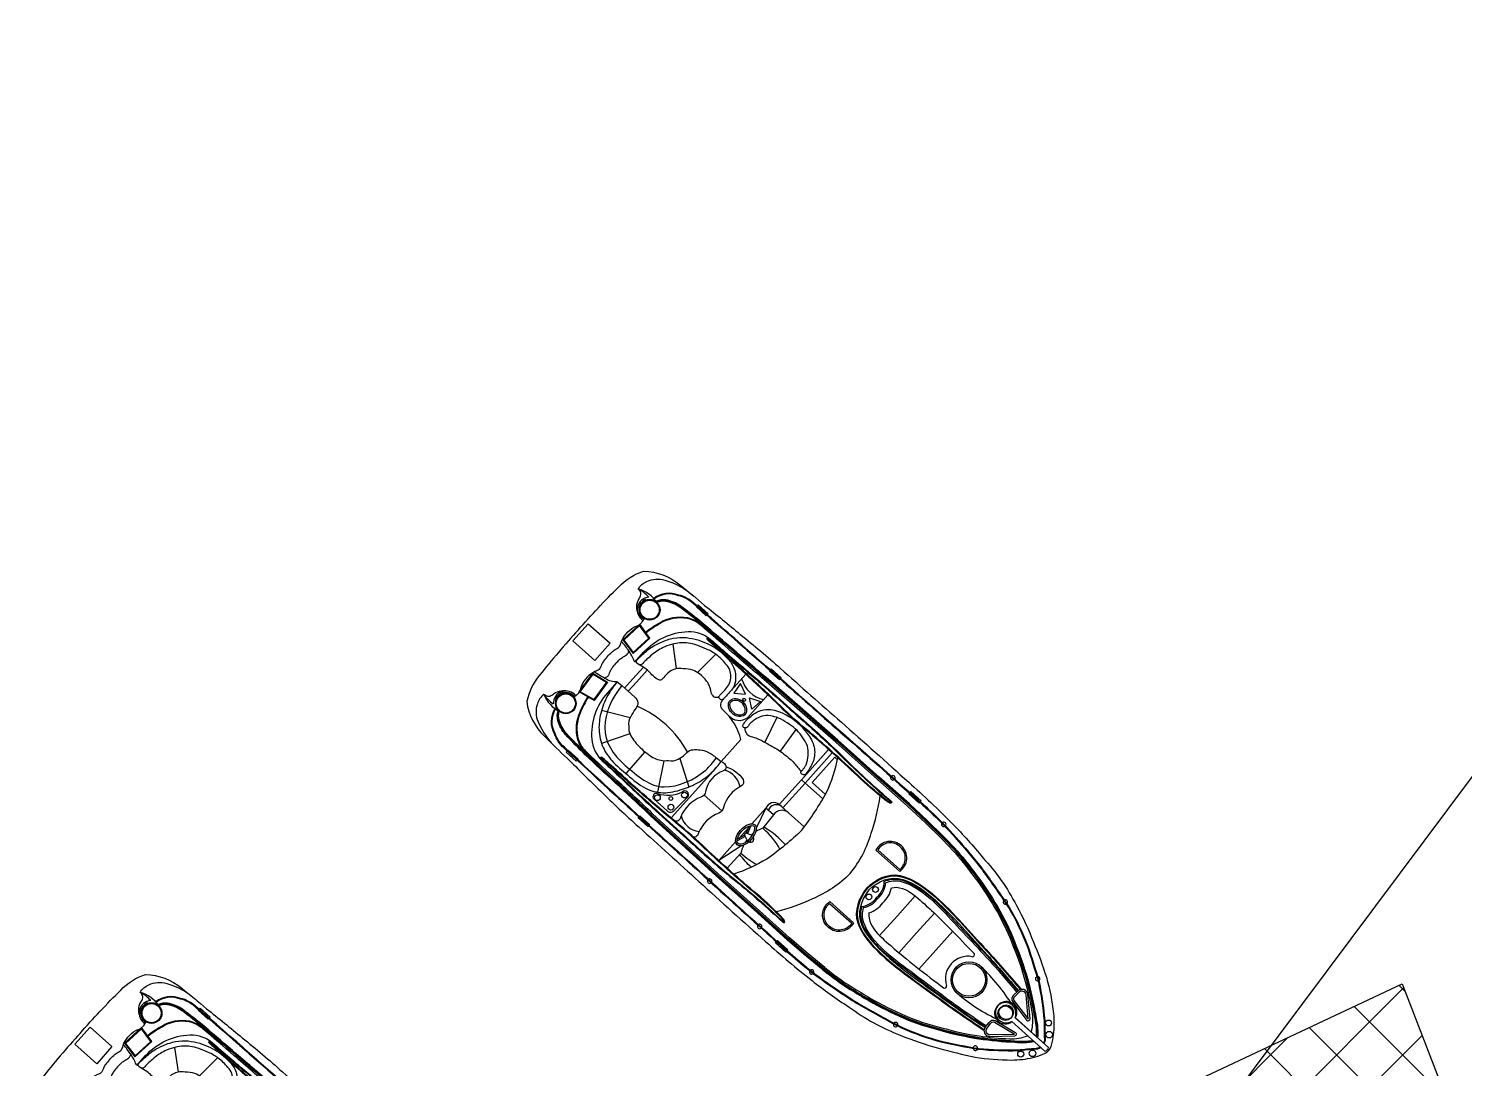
# Model space of a CAD drawing. Header units: metres. Extents: x 341425 to 343917, y 1761979 to 1765495.
# Drawn here: x 343239.7 to 343337.3, y 1762791.9 to 1762862.7 of the extents above; entities that cross this region are included whole.
import ezdxf

# ---------------------------------------------------------------- set-up
doc = ezdxf.new("R2010")
doc.units = ezdxf.units.M
doc.layers.add('PORT', color=5, linetype='Continuous')
doc.layers.add('village', color=3, linetype='Continuous')

msp = doc.modelspace()

# ---------------------------------------------------------------- linework, layer by layer
at = {"color": 32, "true_color": 0xcd6928}
for p, q in [((343281.667, 1762823.787), (343281.649, 1762823.833)), ((343283.497, 1762820.803), (343283.729, 1762819.128)), ((343286.427, 1762820.104), (343285.181, 1762818.863)), ((343280.222, 1762817.808), (343280.776, 1762818.427)), ((343281.499, 1762819.235), (343280.776, 1762818.427)), ((343281.765, 1762819.031), (343281.025, 1762818.204)), ((343280.472, 1762817.587), (343281.025, 1762818.204)), ((343275.546, 1762816.949), (343275.499, 1762816.962)), ((343280.589, 1762815.779), (343278.656, 1762816.289)), ((343290.574, 1762815.811), (343289.763, 1762814.116)), ((343280.585, 1762814.691), (343278.661, 1762814.023)), ((343291.882, 1762814.984), (343290.807, 1762813.505)), ((343281.608, 1762813.468), (343280.304, 1762811.991)), ((343292.252, 1762811.56), (343294.101, 1762813.625)), ((343282.894, 1762812.863), (343282.452, 1762810.72)), ((343283.974, 1762813.022), (343284.596, 1762811.08)), ((343292.499, 1762811.338), (343294.349, 1762813.405)), ((343286.467, 1762812.409), (343283.388, 1762808.969)), ((343285.63, 1762810.527), (343286.839, 1762809.445)), ((343289.834, 1762809.632), (343288.884, 1762808.571)), ((343289.834, 1762809.632), (343289.18, 1762808.274)), ((343290.347, 1762809.173), (343289.834, 1762809.632)), ((343288.429, 1762807.698), (343287.879, 1762807.402)), ((343288.382, 1762807.785), (343287.891, 1762807.521)), ((343288.667, 1762808.328), (343287.995, 1762807.577)), ((343288.503, 1762807.92), (343288.703, 1762808.418)), ((343288.594, 1762807.883), (343288.822, 1762808.448)), ((343287.777, 1762807.334), (343286.638, 1762806.061)), ((343288.189, 1762807.082), (343286.638, 1762806.061)), ((343298.782, 1762802.31), (343299.992, 1762803.662)), ((343298.782, 1762802.31), (343297.572, 1762800.958)), ((343300.09, 1762801.139), (343301.296, 1762802.487)), ((343300.09, 1762801.139), (343298.884, 1762799.792)), ((343301.398, 1762799.969), (343302.554, 1762801.26)), ((343301.398, 1762799.969), (343300.242, 1762798.678)), ((343247.779, 1762796.338), (343247.761, 1762796.384)), ((343249.608, 1762793.353), (343249.841, 1762791.679)), ((343252.538, 1762792.654), (343251.293, 1762791.414))]:
    msp.add_line(p, q, dxfattribs=at)
for points in [[(343277.059, 1762821.753, -0.01736), (343279.829, 1762824.702, -0.12634), (343281.506, 1762825.759, -0.172899), (343283.976, 1762824.832, -0.013884), (343285.665, 1762823.432, -0.008973), (343288.095, 1762821.453, -0.01509), (343290.83, 1762819.137, 0.002245), (343294.971, 1762815.48, -0.003342), (343299.548, 1762811.399, -0.016984), (343302.525, 1762808.571, -0.024546), (343304.592, 1762806.261, -0.067942), (343306.882, 1762803.012, -0.033948), (343308.04, 1762800.52, -0.022001), (343308.919, 1762798.124, -0.042872), (343309.397, 1762795.665, -0.059514), (343309.384, 1762794.216, -0.046364), (343309.243, 1762793.513, -0.104882), (343309.046, 1762793.123, -0.104882)], [(343281.153, 1762824.547, -0.164393), (343281.738, 1762825.057, -0.188684), (343282.961, 1762825.155, -0.10758), (343284.93, 1762824.064)], [(343287.958, 1762820.971, -0.002942), (343286.104, 1762822.582, 0.002013), (343284.917, 1762823.601, 0.130442), (343283.901, 1762824.136, 0.261246), (343282.202, 1762823.907, 0.209197)], [(343287.926, 1762820.933, -0.002941), (343286.072, 1762822.545, 0.002014), (343284.884, 1762823.564, 0.130992), (343283.887, 1762824.089, 0.261832), (343282.232, 1762823.868, 0.261832)], [(343301.871, 1762807.749), (343300.832, 1762808.773), (343299.597, 1762809.924), (343297.537, 1762811.745), (343294.724, 1762814.263), (343290.166, 1762818.249, -0.002601), (343287.669, 1762820.388, 0.004411), (343285.547, 1762822.208, 0.013009), (343284.029, 1762823.392, 0.113396), (343283.021, 1762823.805, 0.146005), (343282.362, 1762823.719, 1.595219)], [(343301.837, 1762807.714), (343300.797, 1762808.737), (343299.564, 1762809.888), (343297.505, 1762811.708), (343294.692, 1762814.226), (343290.134, 1762818.211, -0.002601), (343287.637, 1762820.35, 0.004411), (343285.515, 1762822.17, 0.013003), (343284, 1762823.352, 0.113337), (343283.013, 1762823.756, 0.144821), (343282.392, 1762823.678, 0.138987)], [(343301.802, 1762807.679), (343300.763, 1762808.701), (343299.531, 1762809.851), (343297.472, 1762811.671), (343294.659, 1762814.189), (343290.102, 1762818.174, -0.002601), (343287.604, 1762820.313, 0.00441), (343285.484, 1762822.132, 0.012997), (343283.971, 1762823.312, 0.113276), (343283.005, 1762823.707, 0.142458), (343282.421, 1762823.636, 0.142458)], [(343281.643, 1762821.604, -0.043195), (343282.615, 1762822.255, -0.183415), (343284.495, 1762822.608, -0.094511), (343285.47, 1762822.143)], [(343281.672, 1762821.564, -0.043334), (343282.64, 1762822.212, -0.18333), (343284.484, 1762822.56, -0.123985), (343285.696, 1762821.891, 0.015377), (343286.471, 1762821.293)], [(343301.733, 1762807.608), (343300.695, 1762808.63), (343299.464, 1762809.778), (343297.406, 1762811.597), (343294.593, 1762814.115), (343290.038, 1762818.099, -0.002601), (343287.539, 1762820.238, 0.00441), (343285.42, 1762822.056, 0.002867), (343285.093, 1762822.322, 0.002867)], [(343277.059, 1762821.753, 0.01736), (343274.434, 1762818.675, 0.12634), (343273.569, 1762816.891, 0.172899), (343274.763, 1762814.539, 0.013884), (343276.341, 1762813.014, 0.008973), (343278.576, 1762810.818, 0.01509), (343281.18, 1762808.356, -0.002245), (343285.272, 1762804.644, 0.003342), (343289.833, 1762800.545, 0.016984), (343292.973, 1762797.899, 0.024546), (343295.496, 1762796.099, 0.067942), (343298.978, 1762794.182, 0.033948), (343301.584, 1762793.306, 0.022001), (343304.062, 1762792.697, 0.042872), (343306.559, 1762792.494, 0.059514), (343307.997, 1762792.666, 0.046364), (343308.68, 1762792.885, 0.104882), (343309.046, 1762793.123, 0.104882)], [(343280.918, 1762819.572), (343281.515, 1762820.24, -0.202722), (343284.543, 1762821.655, -0.178768), (343286.075, 1762821.12, 0.010028), (343288.408, 1762819.12, -0.005356), (343292.214, 1762815.77, -0.016605), (343295.227, 1762812.987, 0.018921), (343298.363, 1762810.112, -0.925873), (343298.271, 1762809.972, -0.041202), (343297.66, 1762810.423, -0.024461), (343295.839, 1762812.047, 0.012888), (343292.319, 1762815.161, -0.019359), (343290.305, 1762817.034, 0.002375), (343287.977, 1762819.204, -0.006386), (343286.457, 1762820.542, -0.013656), (343285.859, 1762821.091, -0.862706), (343285.948, 1762821.217, 0.648089)], [(343285.923, 1762821.174, -0.016488), (343286.043, 1762821.082, 0.010023), (343288.376, 1762819.082, -0.005356), (343292.181, 1762815.733, -0.016607), (343295.192, 1762812.952, 0.018921), (343298.331, 1762810.074, 0.01143), (343298.332, 1762810.073, -0.913283), (343298.296, 1762810.015, -0.041174), (343297.691, 1762810.461, -0.024478), (343295.873, 1762812.083, 0.012889), (343292.351, 1762815.198, -0.019362), (343290.34, 1762817.07, 0.002377), (343288.01, 1762819.241, -0.006391), (343286.489, 1762820.579, -0.013664), (343285.893, 1762821.127, 0.000701), (343285.893, 1762821.127, -0.819976), (343285.923, 1762821.174, -0.819976)], [(343287.925, 1762820.934, 0.006424), (343290.474, 1762818.713, 0.002217), (343294.607, 1762815.064, -0.003368), (343299.236, 1762810.969, -0.024633), (343302.087, 1762808.325, -0.015038), (343303.777, 1762806.385, -0.025461), (343304.667, 1762805.263, -0.013839), (343306.374, 1762802.814, -0.040238), (343307.582, 1762800.299, -0.016715), (343308.37, 1762797.808, -0.029693), (343308.759, 1762795.179, 0.015234), (343308.782, 1762793.922, -0.134036), (343308.747, 1762793.72, -0.024879), (343308.716, 1762793.651, -0.024879)], [(343287.958, 1762820.971, 0.006425), (343290.506, 1762818.75, 0.002217), (343294.639, 1762815.101, -0.003368), (343299.268, 1762811.006, -0.024633), (343302.122, 1762808.359, -0.015037), (343303.815, 1762806.417, -0.025439), (343304.707, 1762805.292, -0.013843), (343306.416, 1762802.84, -0.040266), (343307.628, 1762800.316, -0.016729), (343308.418, 1762797.82, -0.029739), (343308.808, 1762795.18, 0.01525), (343308.831, 1762793.926, -0.132389), (343308.793, 1762793.7, -0.028442), (343308.754, 1762793.617, -0.028442)], [(343286.792, 1762812.806), (343288.13, 1762814.301, 0.158322), (343286.973, 1762816.247, -0.417676), (343286.887, 1762816.991), (343288.464, 1762818.753)], [(343274.735, 1762817.376, 0.164393), (343274.293, 1762816.738, 0.188684), (343274.33, 1762815.512, 0.10758), (343275.631, 1762813.676)], [(343279.71, 1762818.223), (343279.056, 1762817.491, 0.202722), (343277.983, 1762814.326, 0.178768), (343278.684, 1762812.862, -0.010028), (343280.93, 1762810.764, 0.005356), (343284.68, 1762807.352, 0.016605), (343287.778, 1762804.665, -0.018921), (343290.982, 1762801.866, 0.925873), (343291.11, 1762801.972, 0.041202), (343290.595, 1762802.53, 0.024461), (343288.78, 1762804.16, -0.012888), (343285.297, 1762807.315, 0.019359), (343283.212, 1762809.109, -0.002375), (343280.798, 1762811.184, 0.006386), (343279.3, 1762812.547, 0.013656), (343278.689, 1762813.081, 0.862706), (343278.573, 1762812.978, -0.648089)], [(343279.71, 1762818.223), (343280.024, 1762817.983), (343280.916, 1762817.193, -0.448043), (343280.967, 1762816.399, 0.025561), (343280.638, 1762815.879, 0.15676), (343280.504, 1762815.187, 0.144288), (343280.597, 1762814.667, 0.079427), (343281.18, 1762813.855, 0.054179), (343282.051, 1762813.148, 0.127294), (343282.911, 1762812.862, -0.025195), (343283.527, 1762812.856, 0.112656), (343283.978, 1762813.025, 0.061652), (343284.442, 1762813.407, -0.222278), (343284.892, 1762813.611, -0.049109), (343285.366, 1762813.598, -0.09997), (343285.858, 1762813.473, -0.045992), (343286.483, 1762813.053), (343286.792, 1762812.806)], [(343279.041, 1762811.007, 0.002942), (343277.234, 1762812.672, -0.002013), (343276.091, 1762813.74, -0.130442), (343275.446, 1762814.69, -0.261246), (343275.486, 1762816.404, -0.209197)], [(343279.074, 1762811.043, 0.002941), (343277.268, 1762812.708, -0.002014), (343276.124, 1762813.776, -0.130992), (343275.492, 1762814.71, -0.261832), (343275.529, 1762816.379, -0.261832)], [(343277.714, 1762817.214, 0.043195), (343277.174, 1762816.176, 0.183415), (343277.031, 1762814.268, 0.094511), (343277.601, 1762813.351)], [(343277.757, 1762817.189, 0.043334), (343277.22, 1762816.156, 0.18333), (343277.078, 1762814.284, 0.123985), (343277.876, 1762813.154, -0.015377), (343278.556, 1762812.45)], [(343289.976, 1762817.343), (343288.574, 1762815.776, -0.406088), (343287.299, 1762815.922)], [(343293.717, 1762798.639), (343292.585, 1762799.559), (343291.304, 1762800.659), (343289.268, 1762802.505), (343286.455, 1762805.023), (343281.99, 1762809.113, 0.002601), (343279.588, 1762811.359, -0.004411), (343277.545, 1762813.267, -0.013009), (343276.2, 1762814.645, -0.113396), (343275.679, 1762815.601, -0.146005), (343275.691, 1762816.266, -1.595219)], [(343293.749, 1762798.677), (343292.617, 1762799.597), (343291.337, 1762800.696), (343289.301, 1762802.542), (343286.488, 1762805.06), (343282.023, 1762809.149, 0.002601), (343279.621, 1762811.396, -0.004411), (343277.579, 1762813.303, -0.013003), (343276.237, 1762814.678, -0.113337), (343275.726, 1762815.615, -0.144821), (343275.735, 1762816.24, -0.138987)], [(343293.78, 1762798.716), (343292.648, 1762799.635), (343291.37, 1762800.733), (343289.334, 1762802.579), (343286.521, 1762805.097), (343282.057, 1762809.185, 0.002601), (343279.655, 1762811.432, -0.00441), (343277.613, 1762813.339, -0.012997), (343276.273, 1762814.711, -0.113276), (343275.774, 1762815.628, -0.142458), (343275.78, 1762816.216, -0.142458)], [(343293.842, 1762798.792), (343292.712, 1762799.711), (343291.435, 1762800.807), (343289.4, 1762802.652), (343286.587, 1762805.17), (343282.124, 1762809.258, 0.002601), (343279.722, 1762811.504, -0.00441), (343277.682, 1762813.41, -0.002867), (343277.381, 1762813.706, -0.002867)], [(343278.613, 1762813.007, 0.016488), (343278.718, 1762812.898, -0.010023), (343280.964, 1762810.8, 0.005356), (343284.713, 1762807.389, 0.016607), (343287.809, 1762804.703, -0.018921), (343291.016, 1762801.902, -0.01143), (343291.017, 1762801.9, 0.913283), (343291.07, 1762801.943, 0.041174), (343290.561, 1762802.494, 0.024478), (343288.748, 1762804.122, -0.012889), (343285.263, 1762807.279, 0.019362), (343283.18, 1762809.071, -0.002377), (343280.765, 1762811.147, 0.006391), (343279.267, 1762812.51, 0.013664), (343278.657, 1762813.043, -0.000701), (343278.657, 1762813.043, 0.819976), (343278.613, 1762813.007, 0.819976)], [(343286.792, 1762812.806, -0.291269), (343287.134, 1762812.435, -0.299867), (343286.951, 1762812.169, 0.273478), (343285.734, 1762810.761, -0.28657), (343285.417, 1762810.383, 0.198759), (343284.038, 1762809.041, -0.45148), (343283.658, 1762808.748, -1.463971)], [(343292.28, 1762808.13, 0.033687), (343293.965, 1762810.708, 0.051879), (343294.739, 1762813.055, 1.92312)], [(343287.132, 1762812.445, -0.164009), (343288.286, 1762811.593, -0.407559), (343288.122, 1762811.12, 0.20466), (343286.943, 1762809.679, -0.28657), (343286.626, 1762809.301, 0.198759), (343285.248, 1762807.959, -0.45148), (343284.868, 1762807.666, -1.463971)], [(343279.041, 1762811.007, -0.006425), (343281.529, 1762808.72, -0.002217), (343285.612, 1762805.015, 0.003368), (343290.193, 1762800.867, 0.024633), (343293.139, 1762798.322, 0.015037), (343295.256, 1762796.855, 0.025439), (343296.473, 1762796.093, 0.013843), (343299.098, 1762794.664, 0.040266), (343301.741, 1762793.738, 0.016729), (343304.309, 1762793.229, 0.029739), (343306.975, 1762793.132, -0.01525), (343308.225, 1762793.249, 0.132389), (343308.445, 1762793.311, 0.028442), (343308.523, 1762793.359, 0.028442)], [(343279.073, 1762811.044, -0.006424), (343281.562, 1762808.756, -0.002217), (343285.646, 1762805.052, 0.003368), (343290.226, 1762800.903, 0.024633), (343293.169, 1762798.362, 0.015038), (343295.283, 1762796.896, 0.025461), (343296.497, 1762796.136, 0.013839), (343299.12, 1762794.709, 0.040238), (343301.753, 1762793.786, 0.016715), (343304.315, 1762793.278, 0.029693), (343306.972, 1762793.182, -0.015234), (343308.223, 1762793.298, 0.134036), (343308.42, 1762793.354, 0.024879), (343308.485, 1762793.393, 0.024879)], [(343290.913, 1762809.728), (343290.746, 1762809.877, 0.516839), (343289.834, 1762809.632, 0.282905)], [(343291.374, 1762809.315), (343290.913, 1762809.728, 0.545737), (343290.007, 1762809.478, 0.282905)], [(343295.572, 1762805.183, 0.096403), (343297.005, 1762807.933, 0.040538), (343297.612, 1762810.462, 1.92312)], [(343292.438, 1762808.362), (343291.374, 1762809.315, 0.462925), (343290.347, 1762809.173), (343289.631, 1762808.268)], [(343292.28, 1762808.13, -0.033687), (343289.904, 1762806.17, -0.051879), (343287.657, 1762805.142, -1.92312)], [(343301.734, 1762807.607, -0.031581), (343303.248, 1762805.944, -0.00492), (343304.166, 1762804.747, -0.028426), (343305.582, 1762802.551, -0.042959), (343306.682, 1762800.167, -0.035411), (343307.524, 1762797.68, -0.028829), (343307.945, 1762795.663, -0.092336), (343307.88, 1762794.399, -0.080328)], [(343301.803, 1762807.678, -0.031588), (343303.325, 1762806.005, -0.004924), (343304.245, 1762804.806, -0.028433), (343305.668, 1762802.599, -0.042917), (343306.774, 1762800.203, -0.035379), (343307.619, 1762797.705, -0.02413), (343308.12, 1762795.301, -0.075408), (343308.225, 1762794.09, -0.075408)], [(343301.837, 1762807.714, -0.031592), (343303.364, 1762806.036, -0.004926), (343304.285, 1762804.836, -0.028436), (343305.711, 1762802.624, -0.042895), (343306.82, 1762800.221, -0.035363), (343307.667, 1762797.717, -0.024111), (343308.169, 1762795.311, -0.077658), (343308.272, 1762794.048, -0.077658)], [(343301.871, 1762807.749, -0.031596), (343303.402, 1762806.067, -0.004928), (343304.324, 1762804.865, -0.02844), (343305.754, 1762802.648, -0.042875), (343306.866, 1762800.239, -0.035347), (343307.715, 1762797.73, -0.024093), (343308.217, 1762795.321, -0.079837), (343308.318, 1762794.007)], [(343297.32, 1762806.781), (343298.939, 1762805.332, 0.483063), (343299.059, 1762807.06, 0.50024), (343297.32, 1762806.781, 0.418424)], [(343295.572, 1762805.183, -0.096403), (343292.997, 1762803.455, -0.040538), (343290.551, 1762802.573, -1.92312)], [(343294.177, 1762803.27), (343295.796, 1762801.82, -0.483063), (343294.092, 1762801.511, -0.50024), (343294.177, 1762803.27, -0.418424)], [(343243.171, 1762794.304, -0.01736), (343245.94, 1762797.252, -0.12634), (343247.618, 1762798.31, -0.172899), (343250.088, 1762797.383, -0.013884), (343251.777, 1762795.982, -0.008973), (343254.207, 1762794.004, -0.01509), (343256.942, 1762791.687, 0.002245), (343261.083, 1762788.031, -0.003342), (343265.66, 1762783.95, -0.016984), (343268.637, 1762781.121, -0.024546), (343270.704, 1762778.812, -0.067942), (343272.994, 1762775.563, -0.033948), (343274.152, 1762773.07, -0.022001), (343275.031, 1762770.674, -0.042872), (343275.509, 1762768.215, -0.059514), (343275.496, 1762766.767, -0.046364), (343275.355, 1762766.064, -0.104882), (343275.158, 1762765.674, -0.104882)], [(343293.717, 1762798.639, 0.031596), (343295.559, 1762797.303, 0.004928), (343296.855, 1762796.519, 0.02844), (343299.216, 1762795.344, 0.042875), (343301.733, 1762794.504, 0.035347), (343304.321, 1762793.938, 0.024093), (343306.771, 1762793.705, 0.079837), (343308.088, 1762793.749)], [(343293.749, 1762798.677, 0.031592), (343295.585, 1762797.345, 0.004926), (343296.88, 1762796.562, 0.028436), (343299.235, 1762795.389, 0.042895), (343301.746, 1762794.552, 0.035363), (343304.328, 1762793.987, 0.024111), (343306.775, 1762793.754, 0.077658), (343308.041, 1762793.79, 0.077658)], [(343293.78, 1762798.715, 0.031588), (343295.611, 1762797.387, 0.004924), (343296.904, 1762796.605, 0.028433), (343299.255, 1762795.435, 0.042917), (343301.759, 1762794.599, 0.035379), (343304.335, 1762794.036, 0.02413), (343306.779, 1762793.803, 0.075408), (343307.995, 1762793.832, 0.075408)], [(343293.843, 1762798.791, 0.031581), (343295.664, 1762797.471, 0.00492), (343296.954, 1762796.69, 0.028426), (343299.294, 1762795.525, 0.042959), (343301.784, 1762794.695, 0.035411), (343304.349, 1762794.133, 0.028829), (343306.401, 1762793.937, 0.092336), (343307.649, 1762794.142, 0.080328)], [(343247.265, 1762797.097, -0.164393), (343247.85, 1762797.607, -0.188684), (343249.073, 1762797.705, -0.10758), (343251.042, 1762796.615)], [(343306.966, 1762797.183), (343306.68, 1762796.907, 0.382221), (343306.606, 1762796.479), (343307.532, 1762795.253, 0.786544), (343307.804, 1762795.299), (343307.662, 1762796.954, 0.616464), (343306.966, 1762797.183, 3.844907)], [(343254.07, 1762793.521, -0.002942), (343252.216, 1762795.133, 0.002013), (343251.028, 1762796.151, 0.130442), (343250.013, 1762796.687, 0.261246), (343248.314, 1762796.458, 0.209197)], [(343254.038, 1762793.484, -0.002941), (343252.184, 1762795.095, 0.002014), (343250.996, 1762796.114, 0.130992), (343249.999, 1762796.639, 0.261832), (343248.344, 1762796.419, 0.261832)], [(343267.983, 1762780.3), (343266.943, 1762781.323), (343265.709, 1762782.475), (343263.649, 1762784.295), (343260.836, 1762786.813), (343256.278, 1762790.799, -0.002601), (343253.781, 1762792.938, 0.004411), (343251.659, 1762794.758, 0.013009), (343250.141, 1762795.943, 0.113396), (343249.133, 1762796.355, 0.146005), (343248.474, 1762796.27, 1.595219)], [(343267.949, 1762780.264), (343266.909, 1762781.288), (343265.676, 1762782.438), (343263.616, 1762784.258), (343260.803, 1762786.776), (343256.246, 1762790.762, -0.002601), (343253.748, 1762792.901, 0.004411), (343251.627, 1762794.72, 0.013003), (343250.112, 1762795.903, 0.113337), (343249.125, 1762796.306, 0.144821), (343248.504, 1762796.228, 0.138987)], [(343267.914, 1762780.229), (343266.875, 1762781.252), (343265.643, 1762782.402), (343263.584, 1762784.221), (343260.771, 1762786.739), (343256.214, 1762790.724, -0.002601), (343253.716, 1762792.864, 0.00441), (343251.595, 1762794.682, 0.012997), (343250.083, 1762795.862, 0.113276), (343249.117, 1762796.258, 0.142458), (343248.533, 1762796.187, 0.142458)], [(343247.755, 1762794.154, -0.043195), (343248.727, 1762794.805, -0.183415), (343250.607, 1762795.158, -0.094511), (343251.582, 1762794.693)], [(343247.784, 1762794.114, -0.043334), (343248.752, 1762794.763, -0.18333), (343250.596, 1762795.11, -0.123985), (343251.808, 1762794.442, 0.015377), (343252.583, 1762793.844)], [(343304.781, 1762794.742), (343305.025, 1762795.057, -0.382221), (343305.441, 1762795.178), (343306.762, 1762794.393, -0.786544), (343306.747, 1762794.117), (343305.086, 1762794.076, -0.616464), (343304.781, 1762794.742, -3.844907)], [(343243.171, 1762794.304, 0.01736), (343240.546, 1762791.226, 0.12634), (343239.681, 1762789.442, 0.172899), (343240.875, 1762787.09, 0.013884), (343242.453, 1762785.565, 0.008973), (343244.688, 1762783.368, 0.01509), (343247.292, 1762780.906, -0.002245), (343251.384, 1762777.194, 0.003342), (343255.945, 1762773.095, 0.016984), (343259.085, 1762770.449, 0.024546), (343261.608, 1762768.65, 0.067942), (343265.09, 1762766.733, 0.033948), (343267.695, 1762765.857, 0.022001), (343270.174, 1762765.248, 0.042872), (343272.671, 1762765.044, 0.059514), (343274.109, 1762765.217, 0.046364), (343274.792, 1762765.435, 0.104882), (343275.158, 1762765.674, 0.104882)], [(343247.03, 1762792.123), (343247.627, 1762792.79, -0.202722), (343250.654, 1762794.206, -0.178768), (343252.187, 1762793.67, 0.010028), (343254.52, 1762791.67, -0.005356), (343258.325, 1762788.32, -0.016605), (343261.339, 1762785.538, 0.018921), (343264.474, 1762782.662, -0.925873), (343264.383, 1762782.523, -0.041202), (343263.771, 1762782.974, -0.024461), (343261.951, 1762784.597, 0.012888), (343258.431, 1762787.711, -0.019359), (343256.417, 1762789.585, 0.002375), (343254.089, 1762791.755, -0.006386), (343252.569, 1762793.093, -0.013656), (343251.97, 1762793.642, -0.862706), (343252.06, 1762793.768, 0.648089)], [(343267.845, 1762780.159), (343266.807, 1762781.181), (343265.576, 1762782.329), (343263.518, 1762784.148), (343260.705, 1762786.665), (343256.149, 1762790.65, -0.002601), (343253.651, 1762792.789, 0.00441), (343251.532, 1762794.606, 0.002867), (343251.205, 1762794.873, 0.002867)], [(343252.035, 1762793.725, -0.016488), (343252.155, 1762793.633, 0.010023), (343254.488, 1762791.633, -0.005356), (343258.293, 1762788.283, -0.016607), (343261.304, 1762785.503, 0.018921), (343264.442, 1762782.625, 0.01143), (343264.444, 1762782.623, -0.913283), (343264.408, 1762782.566, -0.041174), (343263.803, 1762783.012, -0.024478), (343261.985, 1762784.633, 0.012889), (343258.463, 1762787.749, -0.019362), (343256.451, 1762789.62, 0.002377), (343254.121, 1762791.791, -0.006391), (343252.601, 1762793.13, -0.013664), (343252.005, 1762793.677, 0.000701), (343252.005, 1762793.677, -0.819976), (343252.035, 1762793.725, -0.819976)], [(343254.037, 1762793.484, 0.006424), (343256.586, 1762791.264, 0.002217), (343260.719, 1762787.614, -0.003368), (343265.347, 1762783.52, -0.024633), (343268.198, 1762780.875, -0.015038), (343269.889, 1762778.936, -0.025461), (343270.778, 1762777.813, -0.013839), (343272.486, 1762775.365, -0.040238), (343273.694, 1762772.849, -0.016715), (343274.482, 1762770.359, -0.029693), (343274.871, 1762767.729, 0.015234), (343274.893, 1762766.473, -0.134036), (343274.859, 1762766.27, -0.024879), (343274.828, 1762766.201, -0.024879)], [(343254.07, 1762793.521, 0.006425), (343256.618, 1762791.301, 0.002217), (343260.751, 1762787.651, -0.003368), (343265.38, 1762783.557, -0.024633), (343268.234, 1762780.909, -0.015037), (343269.926, 1762778.968, -0.025439), (343270.818, 1762777.842, -0.013843), (343272.528, 1762775.391, -0.040266), (343273.74, 1762772.866, -0.016729), (343274.53, 1762770.371, -0.029739), (343274.92, 1762767.731, 0.01525), (343274.943, 1762766.477, -0.132389), (343274.904, 1762766.251, -0.028442), (343274.866, 1762766.167, -0.028442)]]:
    msp.add_lwpolyline(points, format="xyb", dxfattribs=at)
for points in [[(343285.125, 1762823.359), (343285.102, 1762823.334), (343285.781, 1762822.726), (343285.816, 1762822.766)], [(343285.849, 1762822.803), (343285.908, 1762822.869), (343285.23, 1762823.476), (343285.158, 1762823.395)], [(343290.118, 1762819.016), (343290.085, 1762818.979), (343290.755, 1762818.379), (343290.797, 1762818.425)], [(343290.83, 1762818.462), (343290.872, 1762818.51), (343290.202, 1762819.11), (343290.151, 1762819.053)], [(343276.987, 1762812.902), (343276.928, 1762812.835), (343276.249, 1762813.442), (343276.321, 1762813.523)], [(343276.354, 1762813.56), (343276.377, 1762813.585), (343277.055, 1762812.978), (343277.02, 1762812.938)], [(343294.711, 1762812.929), (343294.519, 1762813.101), (343292.981, 1762811.382), (343293.887, 1762810.57)], [(343290.746, 1762809.877), (343292.252, 1762811.56), (343293.706, 1762810.258)], [(343290.993, 1762809.656), (343292.499, 1762811.338)], [(343299.602, 1762810.657), (343299.559, 1762810.609), (343300.26, 1762809.981), (343300.308, 1762810.035)], [(343300.341, 1762810.072), (343300.398, 1762810.135), (343299.697, 1762810.763), (343299.635, 1762810.694)], [(343281.851, 1762808.43), (343281.808, 1762808.383), (343281.138, 1762808.983), (343281.188, 1762809.04)], [(343281.221, 1762809.077), (343281.255, 1762809.114), (343281.925, 1762808.514), (343281.884, 1762808.467)], [(343288.13, 1762806.567), (343287.198, 1762805.552)], [(343291.24, 1762799.904), (343291.183, 1762799.84), (343290.482, 1762800.468), (343290.543, 1762800.537)], [(343290.576, 1762800.574), (343290.619, 1762800.622), (343291.321, 1762799.994), (343291.273, 1762799.94)], [(343251.236, 1762795.909), (343251.214, 1762795.884), (343251.892, 1762795.277), (343251.928, 1762795.316)], [(343251.961, 1762795.353), (343252.02, 1762795.419), (343251.342, 1762796.027), (343251.269, 1762795.946)], [(343308.822, 1762793.092), (343306.555, 1762795.121)], [(343306.573, 1762795.105), (343308.822, 1762793.092)], [(343309.053, 1762793.35), (343306.786, 1762795.379)], [(343306.803, 1762795.363), (343309.053, 1762793.35)]]:
    msp.add_lwpolyline(points, dxfattribs=at)
for points in [[(343277.745, 1762822.183), (343279.232, 1762820.852), (343278.195, 1762819.693), (343276.708, 1762821.024)], [(343280.092, 1762821.083), (343280.798, 1762820.165), (343281.938, 1762821.195), (343281.252, 1762822.147)], [(343280.159, 1762821.077), (343280.805, 1762820.237), (343281.872, 1762821.202), (343281.245, 1762822.073)], [(343278.06, 1762818.813), (343279.051, 1762818.213), (343278.153, 1762816.966), (343277.131, 1762817.542)], [(343278.074, 1762818.747), (343278.98, 1762818.198), (343278.139, 1762817.031), (343277.203, 1762817.558)], [(343288.445, 1762817.398), (343288.108, 1762818.106), (343287.663, 1762817.46)], [(343288.73, 1762817.143), (343289.471, 1762816.886), (343288.878, 1762816.373)], [(343243.857, 1762794.733), (343245.344, 1762793.402), (343244.307, 1762792.244), (343242.82, 1762793.575)], [(343246.204, 1762793.633), (343246.91, 1762792.715), (343248.05, 1762793.745), (343247.364, 1762794.698)], [(343246.271, 1762793.628), (343246.917, 1762792.788), (343247.984, 1762793.752), (343247.357, 1762794.624)]]:
    msp.add_lwpolyline(points, close=True, dxfattribs=at)
for points in [[(343284.523, 1762810.396, 0.917705), (343284.138, 1762810.733, -0.209704), (343282.462, 1762810.611, 0.850912), (343282.223, 1762810.244), (343283.106, 1762809.454, 0.435659), (343283.586, 1762809.468)], [(343297.445, 1762806.801), (343298.945, 1762805.459, 0.460147), (343298.991, 1762806.988, 0.47706)], [(343294.171, 1762803.143), (343295.671, 1762801.8, -0.460147), (343294.156, 1762801.586, -0.47706)], [(343307.053, 1762797.095), (343306.761, 1762796.813, 0.383069), (343306.708, 1762796.549), (343307.644, 1762795.31, 0.853636), (343307.68, 1762795.303), (343307.539, 1762796.939, 0.613527)], [(343304.878, 1762794.666), (343305.126, 1762794.987, -0.383069), (343305.383, 1762795.068), (343306.718, 1762794.275, -0.853636), (343306.729, 1762794.24), (343305.087, 1762794.2, -0.613527)]]:
    msp.add_lwpolyline(points, format="xyb", close=True, dxfattribs=at)
for centre, radius in [((343281.929, 1762823.136), 0.702), ((343281.929, 1762823.136), 0.652), ((343276.222, 1762816.761), 0.702), ((343276.222, 1762816.761), 0.652), ((343288.352, 1762817.007), 0.105), ((343282.451, 1762810.346), 0.196), ((343284.298, 1762810.524), 0.196), ((343283.373, 1762809.699), 0.196), ((343283.37, 1762810.29), 0.127), ((343296.842, 1762803.593), 0.197), ((343297.293, 1762804.096), 0.197), ((343303.652, 1762797.951), 1.22), ((343303.652, 1762797.951), 1.22), ((343303.652, 1762797.951), 1.121), ((343303.652, 1762797.951), 1.121), ((343248.041, 1762795.687), 0.702), ((343248.041, 1762795.687), 0.652), ((343306.121, 1762795.677), 0.496), ((343306.185, 1762795.748), 0.496), ((343309.063, 1762795.012), 0.202), ((343309.099, 1762794.217), 0.225), ((343307.171, 1762792.898), 0.202), ((343307.965, 1762792.95), 0.225)]:
    msp.add_circle(centre, radius, dxfattribs=at)
for centre, radius, start, end in [((343280.548, 1762822.365), 2.264, 34.16538, 74.50099), ((343280.144, 1762822.52), 2.264, 40.29508, 63.52762), ((343281.929, 1762823.136), 0.85, 93.94229, 238.84389), ((343281.929, 1762823.136), 0.751, 111.89401, 238.84389), ((343290.12, 1762818.981), 2.01, 195.63827, 257.52574), ((343276.836, 1762818.218), 2.264, 201.83842, 242.17404), ((343276.637, 1762818.603), 2.264, 212.81179, 236.04433), ((343276.222, 1762816.761), 0.85, 37.49552, 182.39712), ((343276.222, 1762816.761), 0.751, 37.49552, 164.4454), ((343278.218, 1762809.973), 7.186, 29.06922, 66.54181), ((343286.66, 1762810.81), 1.444, 11.36973, 75.57389), ((343298.472, 1762811.701), 0.153, 151.9591, 304.53963), ((343298.472, 1762811.701), 0.153, 323.19981, 133.29892), ((343285.462, 1762809.472), 1.444, 194.79416, 262.94165), ((343301.938, 1762808.528), 0.153, 148.55475, 300.83038), ((343301.938, 1762808.528), 0.153, 319.48927, 129.89585), ((343288.477, 1762807.821), 0.107, 48.16971, 228.16971), ((343289.171, 1762807.969), 0.799, 196.57432, 224.21441), ((343288.406, 1762807.115), 0.799, 53.77223, 79.76509), ((343288.795, 1762807.536), 0.223, 238.97201, 37.31757), ((343290.366, 1762806.106), 2.283, 128.11882, 132.35873), ((343288.406, 1762807.115), 0.799, 44.28515, 44.55446), ((343290.366, 1762806.106), 2.283, 108.79468, 122.1457), ((343290.366, 1762806.106), 2.283, 153.6039, 168.35971), ((343290.366, 1762806.106), 2.283, 143.0722, 149.41152), ((343289.171, 1762807.969), 0.799, 231.78496, 232.05427), ((343286.015, 1762804.67), 0.153, 144.26504, 310.76751), ((343286.015, 1762804.67), 0.153, 329.39171, 125.64084), ((343296.499, 1762804.634), 1.381, 309.45816, 0.66529), ((343296.499, 1762804.634), 1.48, 309.45816, 357.20792), ((343296.54, 1762804.566), 1.863, 312.44323, 349.04556), ((343296.22, 1762804.323), 1.381, 275.67413, 326.88125), ((343296.22, 1762804.323), 1.48, 279.1315, 326.88125), ((343296.292, 1762804.289), 1.863, 287.29385, 323.89619), ((343306.128, 1762803.245), 0.153, 136.51629, 291.1505), ((343306.128, 1762803.245), 0.153, 309.78556, 117.88123), ((343289.415, 1762801.582), 0.153, 331.79978, 124.38031), ((343289.415, 1762801.582), 0.153, 143.04049, 313.1396), ((343303.509, 1762798.02), 1.468, 136.42936, 198.23048), ((343303.568, 1762798.086), 1.468, 78.10894, 139.91006), ((343303.899, 1762799.649), 0.13, 257.36431, 43.83205), ((343295.553, 1762789.446), 12.964, 31.49709, 46.5679), ((343292.951, 1762798.487), 0.153, 146.44356, 316.85014), ((343292.951, 1762798.487), 0.153, 335.50904, 127.78467), ((343308.324, 1762798.03), 0.153, 112.17995, 279.76237), ((343308.324, 1762798.03), 0.153, 298.40013, 93.54218), ((343246.66, 1762794.916), 2.264, 34.16538, 74.50099), ((343246.256, 1762795.071), 2.264, 40.29508, 63.52762), ((343301.992, 1762797.518), 0.13, 232.50736, 18.9751), ((343311.211, 1762806.94), 12.964, 229.77151, 244.84232), ((343248.041, 1762795.687), 0.85, 93.94229, 238.84389), ((343248.041, 1762795.687), 0.751, 111.89401, 238.84389), ((343306.121, 1762795.677), 0.728, 335.83618, 308.28573), ((343306.185, 1762795.748), 0.728, 328.05368, 300.50324), ((343298.664, 1762794.906), 0.153, 158.45819, 326.55386), ((343298.664, 1762794.906), 0.153, 345.18892, 139.82313), ((343304.089, 1762793.299), 0.153, 182.79723, 337.93928), ((343304.089, 1762793.299), 0.153, 356.57705, 164.15947), ((343308.76, 1762793.379), 0.294, 282.07706, 354.26235), ((343308.76, 1762793.379), 0.294, 282.07706, 354.26235)]:
    msp.add_arc(centre, radius, start, end, dxfattribs=at)
for centre, major_axis, ratio in [((343287.901, 1762816.482), (0.499, -0.489), 0.758117), ((343288.477, 1762807.821), (-0.605, -0.676), 0.533092)]:
    msp.add_ellipse(centre, major_axis=major_axis, ratio=ratio, dxfattribs=at)
for start_param, end_param in [(0.830012, 1.576846), (4.712389, 5.232342)]:
    msp.add_ellipse((343288.886, 1762807.412), major_axis=(1.987, -1.778), ratio=0.425319, start_param=start_param, end_param=end_param, dxfattribs=at)
for points in [[(343281.085, 1762823.04), (343281.054, 1762823.357), (343281.202, 1762823.888), (343281.331, 1762824.163), (343281.276, 1762824.399), (343281.153, 1762824.547)], [(343279.057, 1762819.965), (343279.35, 1762820.26), (343279.576, 1762820.422), (343279.878, 1762820.631), (343279.99, 1762820.929), (343280.321, 1762821.502), (343280.859, 1762821.95), (343281.204, 1762822.114), (343281.381, 1762822.261), (343281.565, 1762822.537)], [(343286.63, 1762817.181), (343286.376, 1762817.167), (343286.143, 1762817.427), (343286.028, 1762817.858), (343285.804, 1762818.283), (343285.312, 1762818.775), (343284.87, 1762819.015), (343284.208, 1762819.124), (343283.707, 1762819.124), (343283.168, 1762818.83), (343282.884, 1762818.532), (343282.667, 1762818.347), (343282.445, 1762818.408), (343282.082, 1762818.716), (343281.384, 1762819.306), (343281.021, 1762819.586), (343281.333, 1762819.988), (343282.077, 1762820.601), (343282.741, 1762820.938), (343283.546, 1762821.201), (343284.428, 1762821.237), (343285.201, 1762821.082), (343285.89, 1762820.81), (343286.53, 1762820.445), (343287.114, 1762819.94), (343287.595, 1762819.319), (343287.736, 1762818.899), (343287.772, 1762818.451), (343287.603, 1762817.822), (343287.359, 1762817.518), (343287.037, 1762817.16), (343286.802, 1762817.013), (343286.63, 1762817.181), (343286.757, 1762817.377), (343287.117, 1762817.756), (343287.361, 1762818.138), (343287.444, 1762818.607), (343287.383, 1762819.025), (343287.117, 1762819.444), (343286.464, 1762820.077), (343285.8, 1762820.459), (343285.139, 1762820.724), (343284.548, 1762820.873), (343284.11, 1762820.889), (343283.567, 1762820.819), (343282.95, 1762820.613), (343282.526, 1762820.389), (343282.079, 1762820.064), (343281.741, 1762819.763), (343281.51, 1762819.541), (343281.327, 1762819.382), (343281.182, 1762819.421)], [(343280.918, 1762819.572), (343280.767, 1762819.902), (343280.529, 1762820.309), (343280.01, 1762820.987)], [(343279.057, 1762819.965), (343278.797, 1762819.642), (343278.66, 1762819.399), (343278.486, 1762819.076), (343278.203, 1762818.931), (343277.669, 1762818.539), (343277.283, 1762817.955), (343277.158, 1762817.594), (343277.032, 1762817.402), (343276.778, 1762817.189)], [(343279.71, 1762818.223), (343279.308, 1762818.272), (343278.878, 1762818.464), (343278.147, 1762818.905)], [(343276.224, 1762817.61), (343275.907, 1762817.606), (343275.395, 1762817.4), (343275.136, 1762817.242), (343274.895, 1762817.27), (343274.735, 1762817.376)], [(343279.71, 1762818.223), (343279.068, 1762817.296), (343278.599, 1762816.068), (343278.48, 1762814.986), (343278.766, 1762813.761), (343279.353, 1762812.871), (343280.419, 1762811.893), (343281.647, 1762810.988), (343282.828, 1762810.682), (343284.159, 1762810.922), (343285.221, 1762811.377), (343286.203, 1762812.121), (343286.792, 1762812.806)], [(343292.454, 1762812.403), (343292.337, 1762812.251), (343292.216, 1762812.038), (343292.394, 1762811.897), (343292.692, 1762812.157), (343293.062, 1762812.849), (343293.116, 1762813.796), (343292.646, 1762814.715), (343292.017, 1762815.423), (343291.076, 1762816.058), (343290.017, 1762816.353), (343289.318, 1762816.216), (343288.568, 1762815.673), (343288.315, 1762815.356), (343288.284, 1762815.165), (343288.484, 1762815.097), (343288.642, 1762815.243), (343289.189, 1762815.724), (343289.704, 1762815.917), (343290.289, 1762815.891), (343290.825, 1762815.707), (343291.429, 1762815.338), (343291.953, 1762814.915), (343292.342, 1762814.427), (343292.661, 1762813.861), (343292.713, 1762813.224), (343292.568, 1762812.592), (343292.454, 1762812.403)], [(343288.39, 1762815.098), (343288.44, 1762814.85), (343288.597, 1762814.628), (343289.047, 1762814.443), (343289.408, 1762814.297), (343289.958, 1762814.01), (343290.763, 1762813.535), (343291.155, 1762813.24), (343291.548, 1762812.915), (343291.823, 1762812.628), (343292.048, 1762812.344), (343292.255, 1762812.154)], [(343247.196, 1762795.591), (343247.166, 1762795.907), (343247.314, 1762796.439), (343247.442, 1762796.714), (343247.388, 1762796.95), (343247.265, 1762797.097)], [(343245.169, 1762792.516), (343245.462, 1762792.81), (343245.688, 1762792.973), (343245.989, 1762793.182), (343246.102, 1762793.479), (343246.433, 1762794.053), (343246.971, 1762794.501), (343247.316, 1762794.665), (343247.493, 1762794.811), (343247.677, 1762795.087)], [(343247.03, 1762792.123), (343246.879, 1762792.453), (343246.641, 1762792.86), (343246.122, 1762793.538)], [(343252.742, 1762789.731), (343252.488, 1762789.717), (343252.255, 1762789.978), (343252.14, 1762790.409), (343251.915, 1762790.834), (343251.423, 1762791.326), (343250.982, 1762791.566), (343250.32, 1762791.675), (343249.819, 1762791.675), (343249.28, 1762791.381), (343248.996, 1762791.083), (343248.779, 1762790.898), (343248.557, 1762790.959), (343248.193, 1762791.267), (343247.496, 1762791.857), (343247.133, 1762792.137), (343247.444, 1762792.539), (343248.188, 1762793.152), (343248.853, 1762793.489), (343249.658, 1762793.751), (343250.54, 1762793.788), (343251.313, 1762793.633), (343252.002, 1762793.361), (343252.642, 1762792.995), (343253.225, 1762792.49), (343253.706, 1762791.87), (343253.848, 1762791.45), (343253.884, 1762791.001), (343253.715, 1762790.373), (343253.471, 1762790.069), (343253.149, 1762789.711), (343252.914, 1762789.563), (343252.742, 1762789.731), (343252.868, 1762789.927), (343253.228, 1762790.307), (343253.473, 1762790.688), (343253.556, 1762791.158), (343253.495, 1762791.576), (343253.229, 1762791.995), (343252.576, 1762792.627), (343251.912, 1762793.01), (343251.251, 1762793.274), (343250.66, 1762793.424), (343250.222, 1762793.44), (343249.679, 1762793.37), (343249.062, 1762793.163), (343248.637, 1762792.94), (343248.191, 1762792.614), (343247.853, 1762792.314), (343247.622, 1762792.091), (343247.438, 1762791.932), (343247.294, 1762791.971)], [(343245.169, 1762792.516), (343244.908, 1762792.192), (343244.772, 1762791.949), (343244.597, 1762791.627), (343244.314, 1762791.482), (343243.781, 1762791.09), (343243.395, 1762790.505), (343243.27, 1762790.144), (343243.144, 1762789.952), (343242.89, 1762789.739)]]:
    msp.add_spline(points, degree=3, dxfattribs=at)
for points, knots in [([(343279.609, 1762819.471), (343279.703, 1762819.573), (343279.861, 1762819.745), (343280.143, 1762819.952), (343280.432, 1762820.074), (343280.493, 1762820.261), (343280.513, 1762820.332)], [0, 0, 0, 0, 0.00840925, 0.01405459, 0.02148076, 0.02583256, 0.02583256, 0.02583256, 0.02583256]), ([(343279.609, 1762819.471), (343279.518, 1762819.366), (343279.365, 1762819.19), (343279.19, 1762818.887), (343279.1, 1762818.586), (343278.922, 1762818.505), (343278.853, 1762818.477)], [0, 0, 0, 0, 0.00840925, 0.01405459, 0.02148076, 0.02583256, 0.02583256, 0.02583256, 0.02583256]), ([(343280.024, 1762817.983), (343279.337, 1762817.084), (343278.883, 1762816.133), (343278.863, 1762814.136), (343279.428, 1762813.264), (343281.093, 1762811.828), (343281.958, 1762811.07), (343283.87, 1762811.083), (343284.974, 1762811.547), (343286.01, 1762812.466), (343286.238, 1762812.746), (343286.483, 1762813.053)], [0, 0, 0, 0, 0.0684102, 0.0684102, 0.1368204, 0.1368204, 0.2052306, 0.2052306, 0.2736407, 0.2736407, 0.2974604, 0.2974604, 0.2974604, 0.2974604]), ([(343288.329, 1762816.062), (343288.492, 1762816.228), (343288.408, 1762816.644), (343287.834, 1762817.075), (343287.481, 1762817.019), (343287.317, 1762816.545), (343287.548, 1762816.124), (343288.051, 1762815.931), (343288.231, 1762815.962), (343288.329, 1762816.062)], [0, 0, 0, 0, 1.743273, 1.743273, 3.486547, 3.486547, 5.22982, 5.22982, 6.283185, 6.283185, 6.283185, 6.283185]), ([(343287.938, 1762807.219), (343288.014, 1762807.15), (343288.202, 1762807.151), (343288.849, 1762807.532), (343289.159, 1762808.212), (343288.933, 1762808.567), (343288.372, 1762808.368), (343287.855, 1762807.612), (343287.839, 1762807.307), (343287.938, 1762807.219)], [0, 0, 0, 0, 1.031451, 1.031451, 2.992455, 2.992455, 4.95346, 4.95346, 6.283185, 6.283185, 6.283185, 6.283185]), ([(343296.677, 1762804.194), (343297.293, 1762804.776), (343298.112, 1762805.235), (343299.807, 1762804.851), (343300.543, 1762804.33), (343302.479, 1762802.693), (343303.51, 1762801.417), (343305.527, 1762799.261), (343306.35, 1762798.303), (343307.194, 1762797.299)], [0, 0, 0, 0, 0.0462196, 0.0462196, 0.0924392, 0.0924392, 0.1947325, 0.1947325, 0.2709084, 0.2709084, 0.2709084, 0.2709084]), ([(343296.711, 1762804.158), (343297.345, 1762804.757), (343298.19, 1762805.194), (343299.909, 1762804.747), (343300.643, 1762804.192), (343302.566, 1762802.524), (343303.608, 1762801.25), (343305.566, 1762799.139), (343306.342, 1762798.236), (343307.14, 1762797.287)], [0, 0, 0, 0, 0.0480884, 0.0480884, 0.0961768, 0.0961768, 0.1985377, 0.1985377, 0.2704106, 0.2704106, 0.2704106, 0.2704106]), ([(343296.813, 1762804.05), (343297.46, 1762804.662), (343298.296, 1762805.051), (343300.007, 1762804.524), (343300.737, 1762803.931), (343302.662, 1762802.203), (343303.741, 1762800.907), (343305.622, 1762798.847), (343306.319, 1762798.033), (343307.006, 1762797.217)], [0, 0, 0, 0, 0.0508337, 0.0508337, 0.1016674, 0.1016674, 0.2060328, 0.2060328, 0.2709084, 0.2709084, 0.2709084, 0.2709084]), ([(343297.88, 1762804.65), (343298.054, 1762804.724), (343298.821, 1762804.947), (343300.752, 1762804.059), (343302.693, 1762801.861), (343304.985, 1762799.537), (343306.392, 1762797.869), (343306.969, 1762797.186)], [0.0234044, 0.0234044, 0.0234044, 0.0234044, 0.0350942, 0.0739111, 0.138251, 0.2165713, 0.2709084, 0.2709084, 0.2709084, 0.2709084]), ([(343297.977, 1762804.562), (343298.302, 1762804.686), (343298.633, 1762804.734), (343299.707, 1762804.494), (343300.429, 1762803.986), (343301.6, 1762802.968), (343302.106, 1762802.392), (343303.699, 1762800.688), (343304.799, 1762799.566), (343306.18, 1762797.967), (343306.537, 1762797.545), (343306.893, 1762797.122)], [0.0248254, 0.0248254, 0.0248254, 0.0248254, 0.0474598, 0.0474598, 0.0949196, 0.0949196, 0.1423794, 0.1423794, 0.237299, 0.237299, 0.2709084, 0.2709084, 0.2709084, 0.2709084]), ([(343296.677, 1762804.194), (343296.167, 1762803.518), (343295.801, 1762802.653), (343296.37, 1762801.011), (343296.969, 1762800.337), (343298.81, 1762798.594), (343300.191, 1762797.709), (343302.557, 1762795.943), (343303.6, 1762795.231), (343304.692, 1762794.503)], [0, 0, 0, 0, 0.0462196, 0.0462196, 0.0924392, 0.0924392, 0.1947325, 0.1947325, 0.2709084, 0.2709084, 0.2709084, 0.2709084]), ([(343296.717, 1762804.164), (343296.191, 1762803.468), (343295.85, 1762802.58), (343296.485, 1762800.921), (343297.117, 1762800.253), (343298.988, 1762798.525), (343300.368, 1762797.63), (343302.683, 1762795.917), (343303.666, 1762795.247), (343304.698, 1762794.558)], [0, 0, 0, 0, 0.0480884, 0.0480884, 0.0961768, 0.0961768, 0.1985377, 0.1985377, 0.2704106, 0.2704106, 0.2704106, 0.2704106]), ([(343296.835, 1762804.075), (343296.298, 1762803.364), (343296.004, 1762802.491), (343296.717, 1762800.848), (343297.387, 1762800.188), (343299.317, 1762798.466), (343300.724, 1762797.536), (343302.979, 1762795.894), (343303.866, 1762795.292), (343304.752, 1762794.698)], [0, 0, 0, 0, 0.0508337, 0.0508337, 0.1016674, 0.1016674, 0.2060328, 0.2060328, 0.2709084, 0.2709084, 0.2709084, 0.2709084]), ([(343298.369, 1762804.212), (343299.364, 1762804.476), (343300.413, 1762803.274), (343301.604, 1762802.23), (343303.056, 1762800.739), (343303.995, 1762799.737)], [0.0313661, 0.0313661, 0.0313661, 0.0313661, 0.1084744, 0.1084744, 0.1920729, 0.1920729, 0.1920729, 0.1920729]), ([(343296.356, 1762802.948), (343296.303, 1762802.767), (343296.166, 1762801.98), (343297.261, 1762800.159), (343299.66, 1762798.472), (343302.223, 1762796.451), (343304.036, 1762795.237), (343304.779, 1762794.739)], [0.0234044, 0.0234044, 0.0234044, 0.0234044, 0.0350942, 0.0739111, 0.138251, 0.2165713, 0.2709084, 0.2709084, 0.2709084, 0.2709084]), ([(343296.455, 1762802.861), (343296.368, 1762802.525), (343296.357, 1762802.191), (343296.713, 1762801.15), (343297.298, 1762800.488), (343298.44, 1762799.437), (343299.067, 1762798.997), (343300.937, 1762797.603), (343302.174, 1762796.633), (343303.915, 1762795.436), (343304.375, 1762795.129), (343304.834, 1762794.822)], [0.0248254, 0.0248254, 0.0248254, 0.0248254, 0.0474598, 0.0474598, 0.0949196, 0.0949196, 0.1423794, 0.1423794, 0.237299, 0.237299, 0.2709084, 0.2709084, 0.2709084, 0.2709084]), ([(343296.846, 1762802.511), (343296.694, 1762801.493), (343298.004, 1762800.582), (343299.174, 1762799.514), (343300.816, 1762798.236), (343301.915, 1762797.413)], [0.0313661, 0.0313661, 0.0313661, 0.0313661, 0.1084744, 0.1084744, 0.1920729, 0.1920729, 0.1920729, 0.1920729]), ([(343245.721, 1762792.022), (343245.629, 1762791.916), (343245.477, 1762791.741), (343245.302, 1762791.438), (343245.212, 1762791.137), (343245.034, 1762791.056), (343244.965, 1762791.028)], [0, 0, 0, 0, 0.00840925, 0.01405459, 0.02148076, 0.02583256, 0.02583256, 0.02583256, 0.02583256]), ([(343245.721, 1762792.022), (343245.815, 1762792.124), (343245.973, 1762792.295), (343246.255, 1762792.503), (343246.544, 1762792.625), (343246.605, 1762792.811), (343246.625, 1762792.882)], [0, 0, 0, 0, 0.00840925, 0.01405459, 0.02148076, 0.02583256, 0.02583256, 0.02583256, 0.02583256])]:
    msp.add_open_spline(points, degree=3, knots=knots, dxfattribs=at)
for points in [[(343291.157, 1762807.137), (343290.789, 1762807.578), (343290.305, 1762808.011), (343289.696, 1762808.342)], [(343288.843, 1762805.615), (343288.56, 1762805.864), (343288.289, 1762806.158), (343288.049, 1762806.501)]]:
    msp.add_open_spline(points, degree=3, dxfattribs=at)
at = {"layer": 'PORT', "linetype": 'Continuous'}
for p, q in [((343263.732, 1762727.916), (343333.224, 1762797.408)), ((343333.314, 1762797.174), (343332.916, 1762797.572)), ((343335.37, 1762790.627), (343329.859, 1762796.138)), ((343262.161, 1762730.834), (343325.35, 1762794.024)), ((343265.304, 1762724.998), (343334.472, 1762794.165)), ((343332.254, 1762789.253), (343326.803, 1762794.705)), ((343335.688, 1762781.329), (343323.746, 1762793.272))]:
    msp.add_line(p, q, dxfattribs=at)
at = {"layer": 'PORT'}
for p, q in [((343277.689, 1762771.674), (343333.123, 1762797.669)), ((343333.123, 1762797.669), (343335.766, 1762790.802))]:
    msp.add_line(p, q, dxfattribs=at)
at = {"layer": 'village', "color": 3}
msp.add_line((343375.917, 1762862.679), (343278.549, 1762732.418), dxfattribs=at)

doc.saveas('drawing.dxf')
